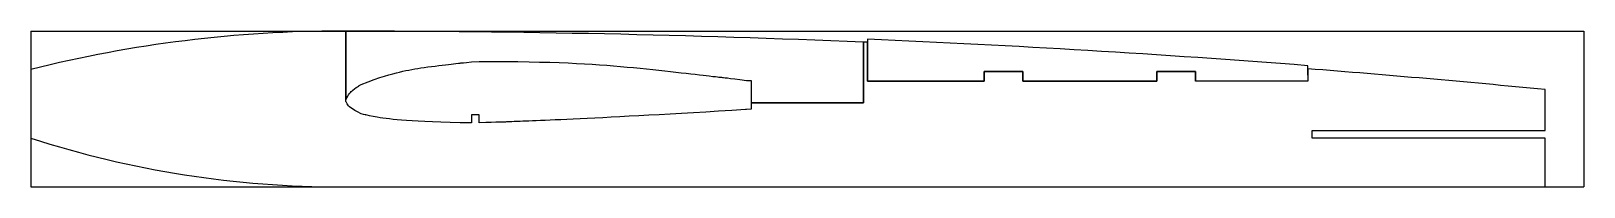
# Model space of a CAD drawing. Header units: millimetres. Extents: x -494 to 522, y -213 to -112.
import ezdxf

# ---------------------------------------------------------------- set-up
doc = ezdxf.new("R2010")
doc.units = ezdxf.units.MM

msp = doc.modelspace()

# ---------------------------------------------------------------- linework, layer by layer
at = {"color": 7, "linetype": 'Continuous'}
for p, q in [((-494.5, -111.8), (521.5, -111.8)), ((-494.5, -111.8), (-494.5, -213.4)), ((-288.5, -111.8), (-288.5, -156.6)), ((-288.5, -157.5), (-288.5, -111.8)), ((50.1, -158.6), (50.1, -118.9)), ((50.1, -118.9), (50.1, -158.6)), ((52.9, -117), (52.9, -144.4)), ((52.9, -144.4), (52.9, -119)), ((521.5, -111.8), (521.5, -213.4)), ((-206.3, -131.9), (-201.3, -131.6)), ((-494.5, -136.9), (-494.5, -181.6)), ((129.1, -144.4), (129.1, -138.1)), ((129.1, -138.1), (154.5, -138.1)), ((154.5, -138.1), (129.1, -138.1)), ((129.1, -138.1), (129.1, -144.4)), ((154.5, -138.1), (154.5, -144.4)), ((154.5, -144.4), (154.5, -138.1)), ((242.1, -144.4), (242.1, -138.2)), ((242.1, -138.2), (267.5, -138.2)), ((267.5, -138.2), (242.1, -138.2)), ((242.1, -138.2), (242.1, -144.4)), ((267.5, -138.2), (267.5, -144.4)), ((267.5, -144.4), (267.5, -138.2)), ((340.9, -140.4), (340.9, -134.3)), ((340.9, -136.3), (340.9, -144.4)), ((-26.3, -144), (-23.4, -144)), ((-23.4, -144), (-23.4, -158.6)), ((52.9, -144.4), (129.1, -144.4)), ((129.1, -144.4), (52.9, -144.4)), ((154.5, -144.4), (242.1, -144.4)), ((242.1, -144.4), (154.5, -144.4)), ((340.9, -144.4), (267.5, -144.4)), ((496.1, -176.6), (496.1, -149.9)), ((-23.4, -158.6), (50.1, -158.6)), ((50.1, -158.6), (-23.4, -158.6)), ((-23.4, -158.6), (-23.4, -162.6)), ((-201.3, -166.4), (-206.3, -166.4)), ((-206.3, -166.4), (-206.3, -171.7)), ((-201.3, -171.6), (-201.3, -166.4)), ((-26.3, -162.9), (-27, -163)), ((-23.4, -162.6), (-26.3, -162.9)), ((343.7, -181.6), (343.7, -176.6)), ((343.7, -176.6), (496.1, -176.6)), ((496.1, -181.6), (343.7, -181.6)), ((496.1, -213.4), (496.1, -181.6)), ((-494.5, -213.4), (521.5, -213.4)), ((-291.3, -213.4), (496.1, -213.4))]:
    msp.add_line(p, q, dxfattribs=at)
for centre, radius, start, end in [((-291.3, -946.8), 835.1, 90, 104.0834), ((-291.3, -8267.3), 8155.5, 89.98033, 90), ((-291.3, -8267.3), 8155.5, 87.60104, 89.98033), ((-291.3, -8267.3), 8155.5, 87.58135, 87.60104), ((-291.3, -8267.3), 8157.5, 85.55517, 87.58194), ((-291.3, -8267.3), 8155.5, 84.45957, 85.55408), ((-291.3, 452.7), 666.1, 252.2387, 270)]:
    msp.add_arc(centre, radius, start, end, dxfattribs=at)
for points, knots in [([(-278.5, -146.6), (-265.6, -141.5), (-252.2, -138), (-238.7, -135.4), (-206.3, -131.9), (-217.1, -132.8), (-206.3, -131.9)], [0, 0, 0, 0, 0.186913, 0.373492, 0.560156, 1, 1, 1, 1]), ([(-201.3, -131.6), (-152.1, -131.4), (-103, -134.7), (-26.3, -144), (-51.8, -140.6), (-26.3, -144)], [0, 0, 0, 0, 0.279971, 0.559996, 1, 1, 1, 1]), ([(-288.5, -156.6), (-286.8, -152.9), (-283.8, -149.9), (-278.5, -146.6), (-280.3, -147.6), (-278.5, -146.6)], [0, 0, 0, 0, 0.274727, 0.572442, 1, 1, 1, 1]), ([(-278.5, -165.7), (-285.2, -162.3), (-287.4, -160.1), (-288.5, -157.5), (-288.2, -158.4), (-288.5, -157.5)], [0, 0, 0, 0, 0.557198, 0.789717, 1, 1, 1, 1]), ([(-206.3, -171.7), (-247, -170.7), (-262.9, -169.2), (-278.5, -165.7), (-273.3, -167), (-278.5, -165.7)], [0, 0, 0, 0, 0.5599382, 0.7799704, 1, 1, 1, 1]), ([(-27, -163), (-124.6, -168.9), (-201.3, -171.6), (-175.7, -170.8), (-201.3, -171.6)], [0, 0, 0, 0, 0.5600081, 1, 1, 1, 1])]:
    msp.add_open_spline(points, degree=3, knots=knots, dxfattribs=at)

doc.saveas('drawing.dxf')
